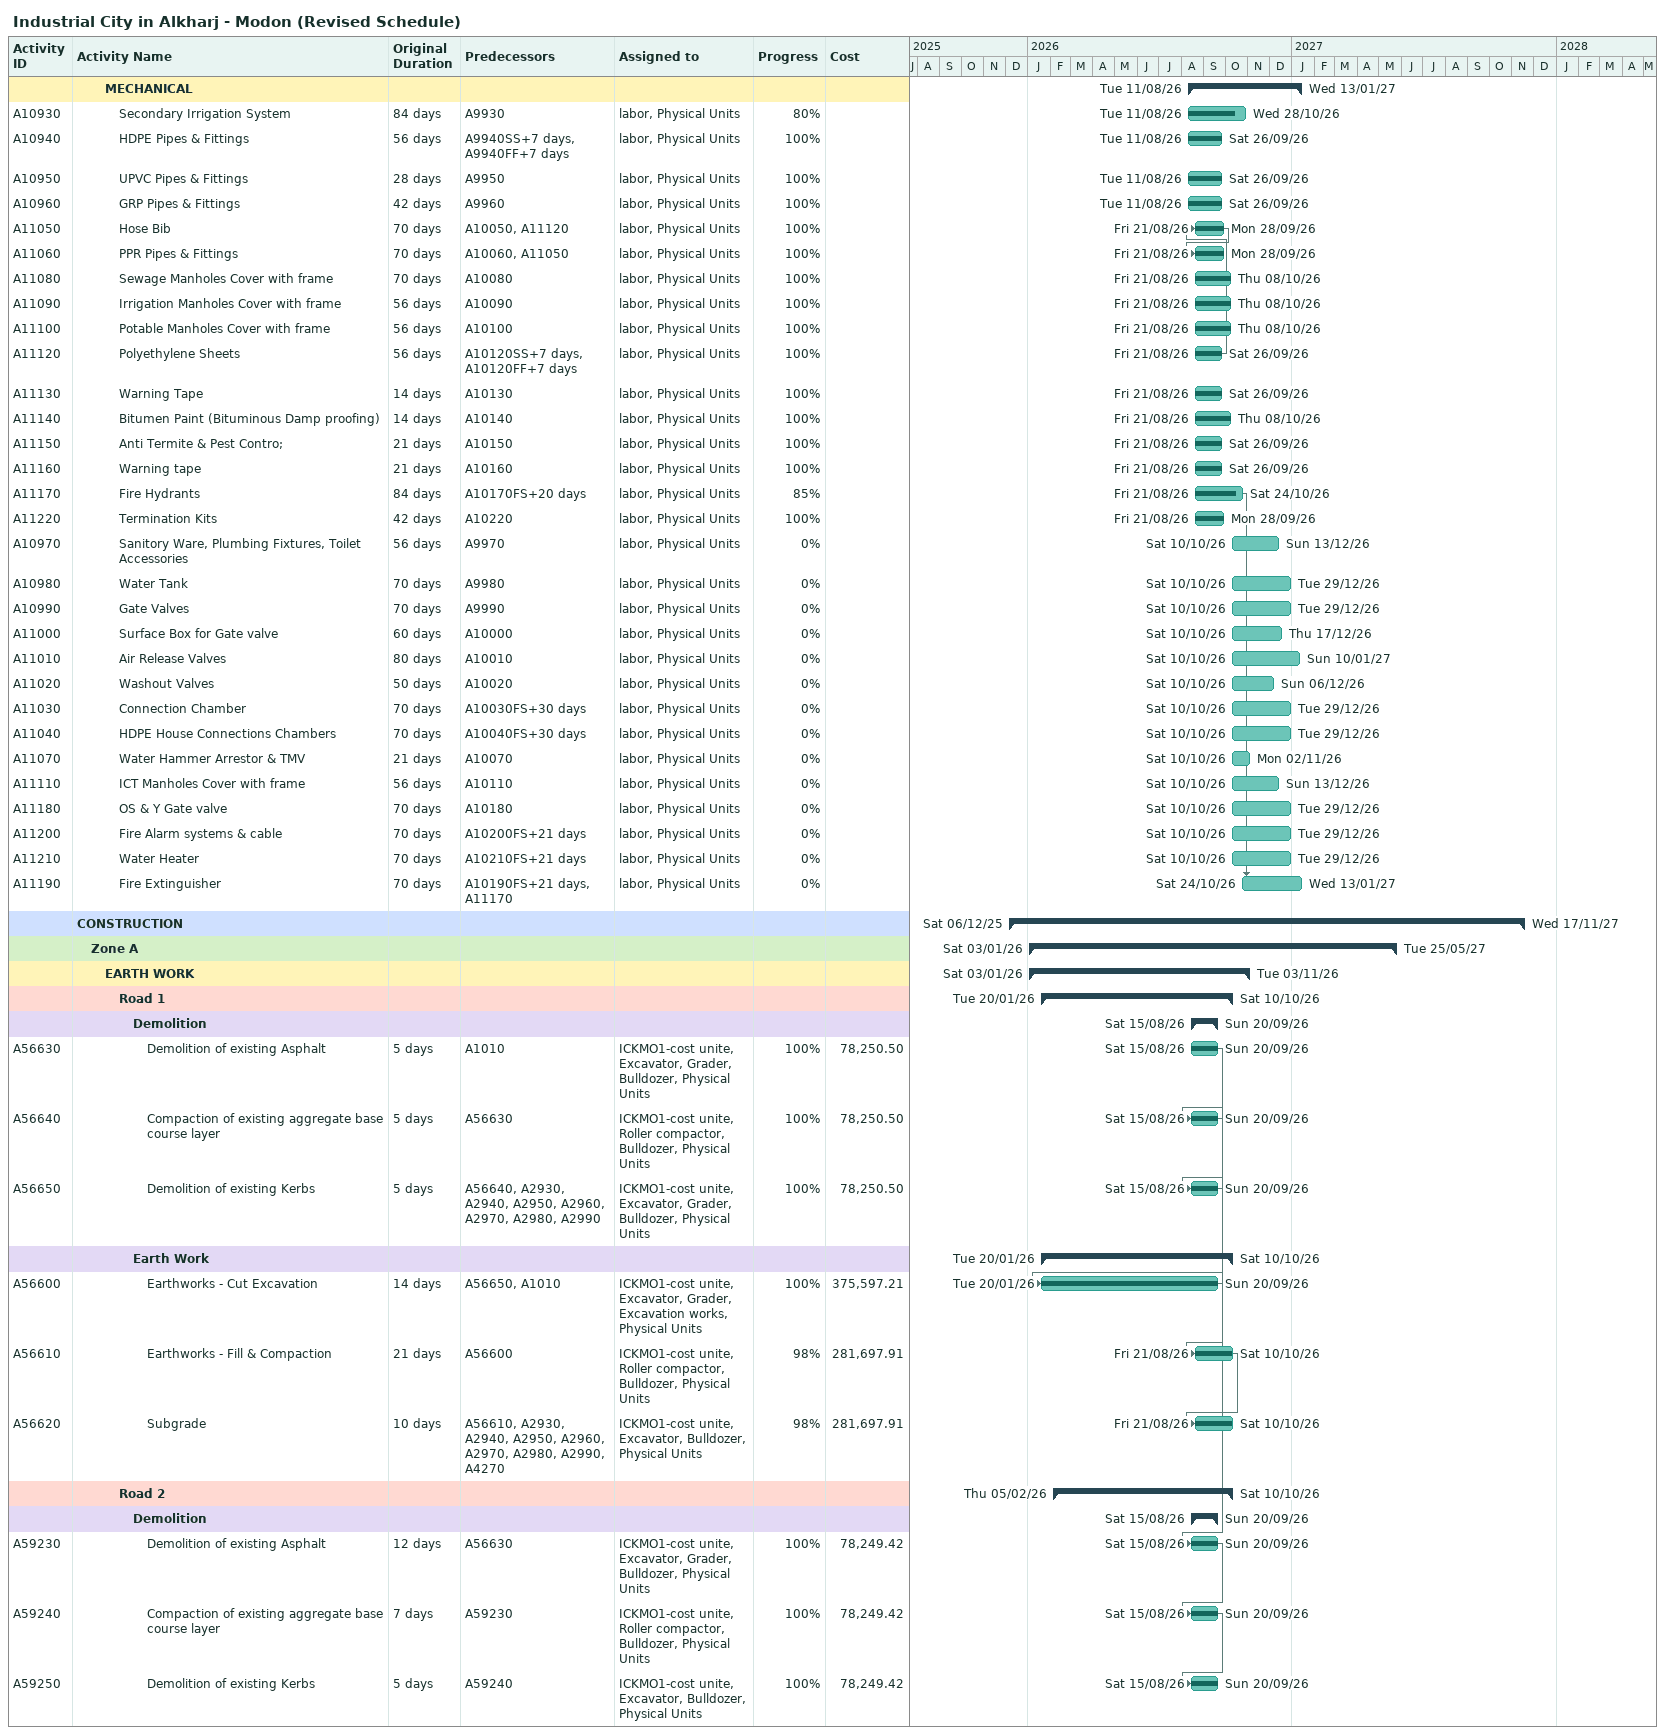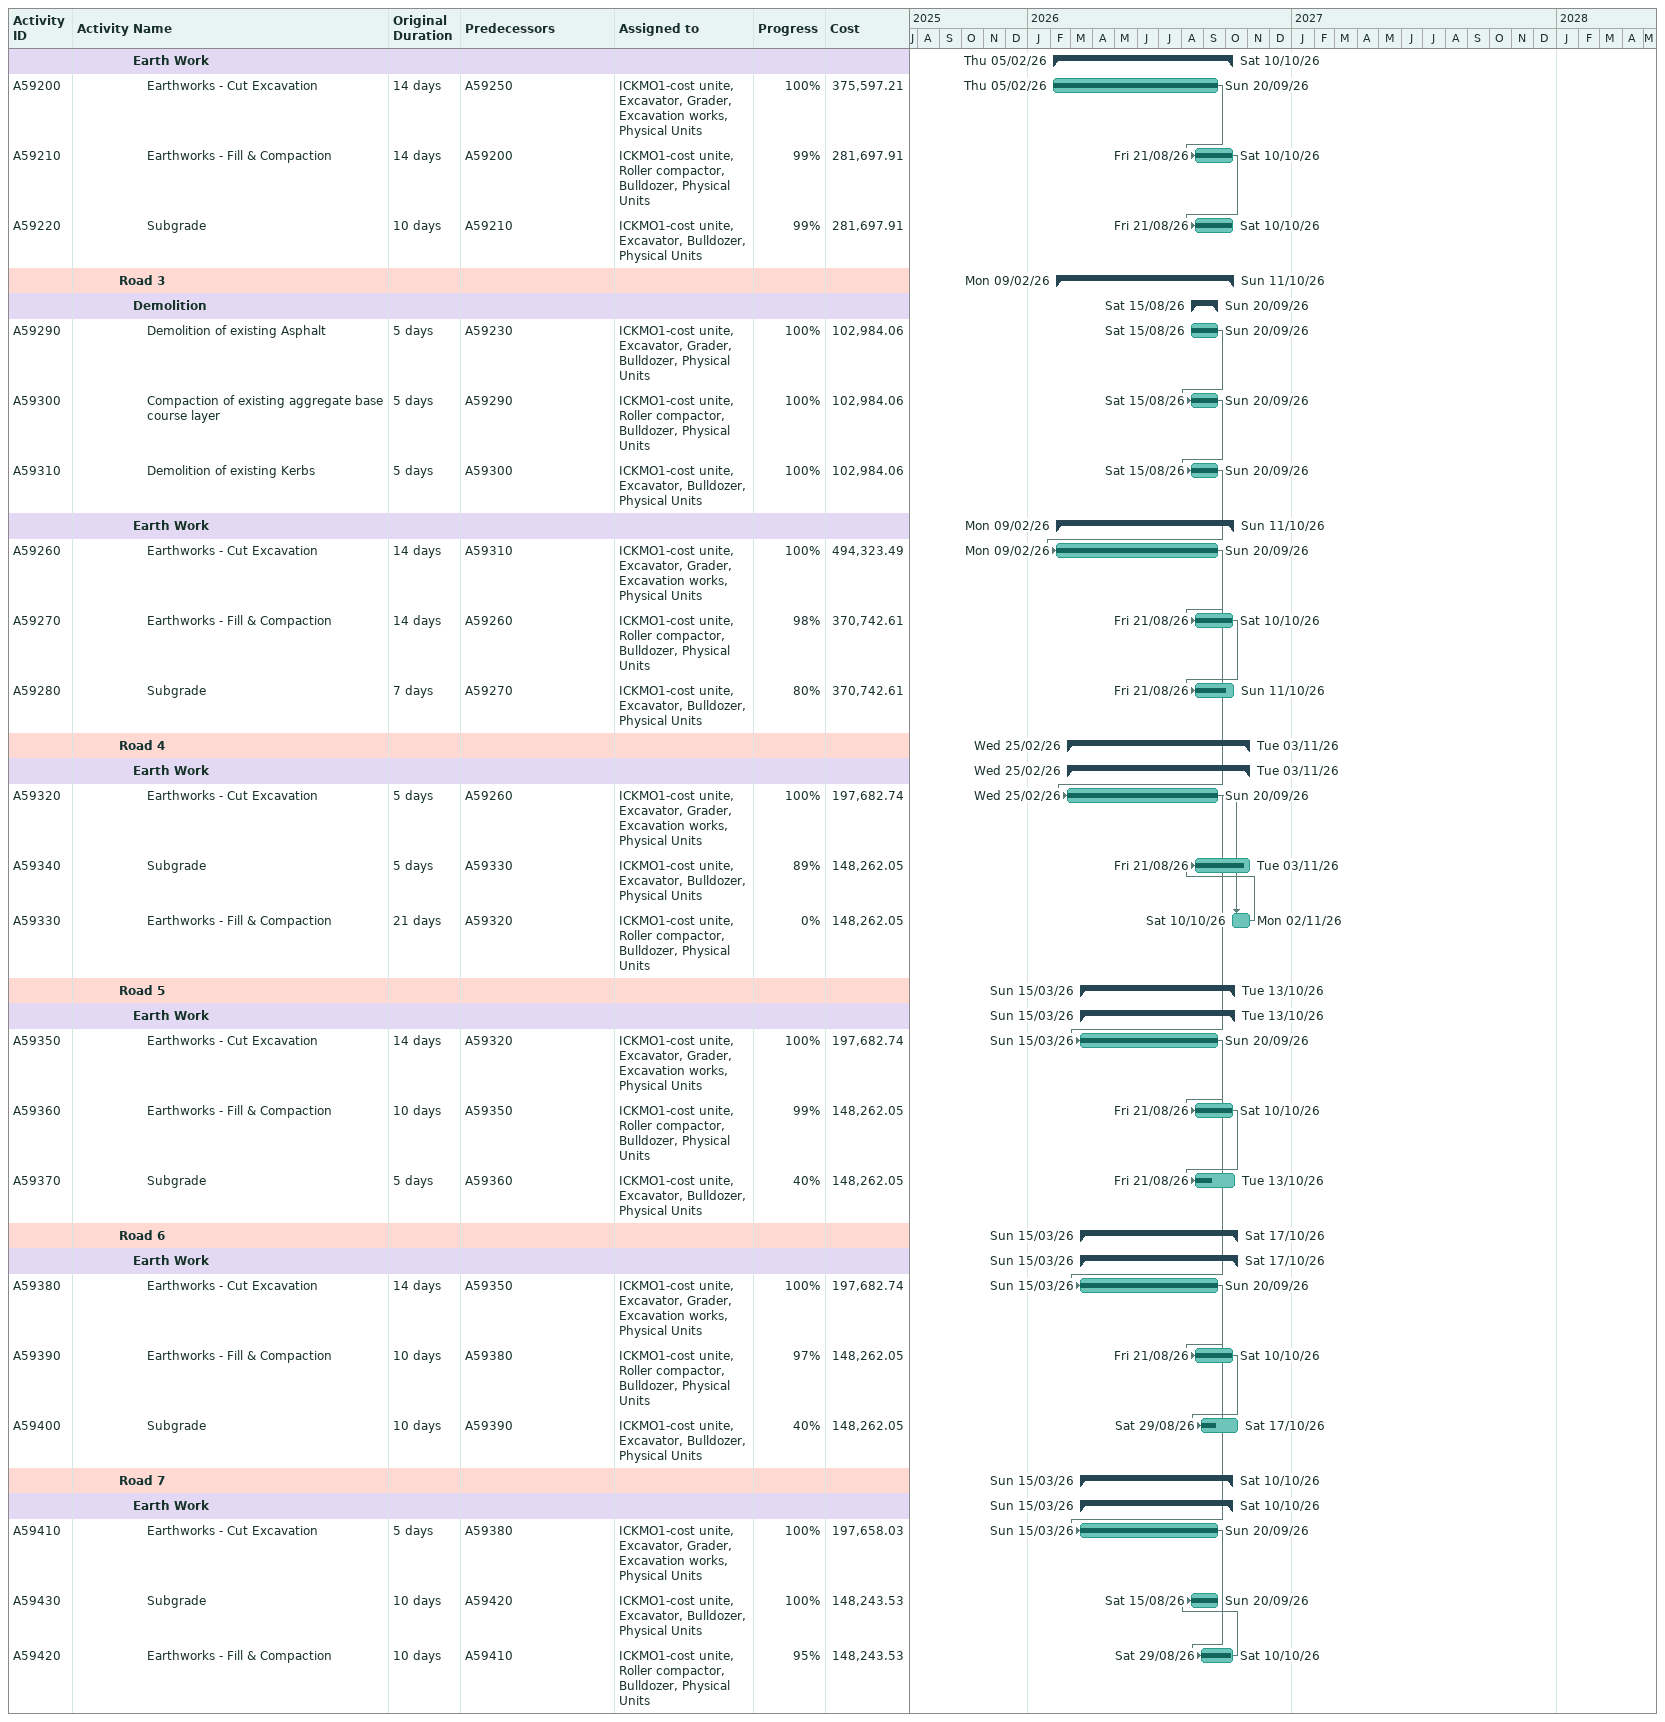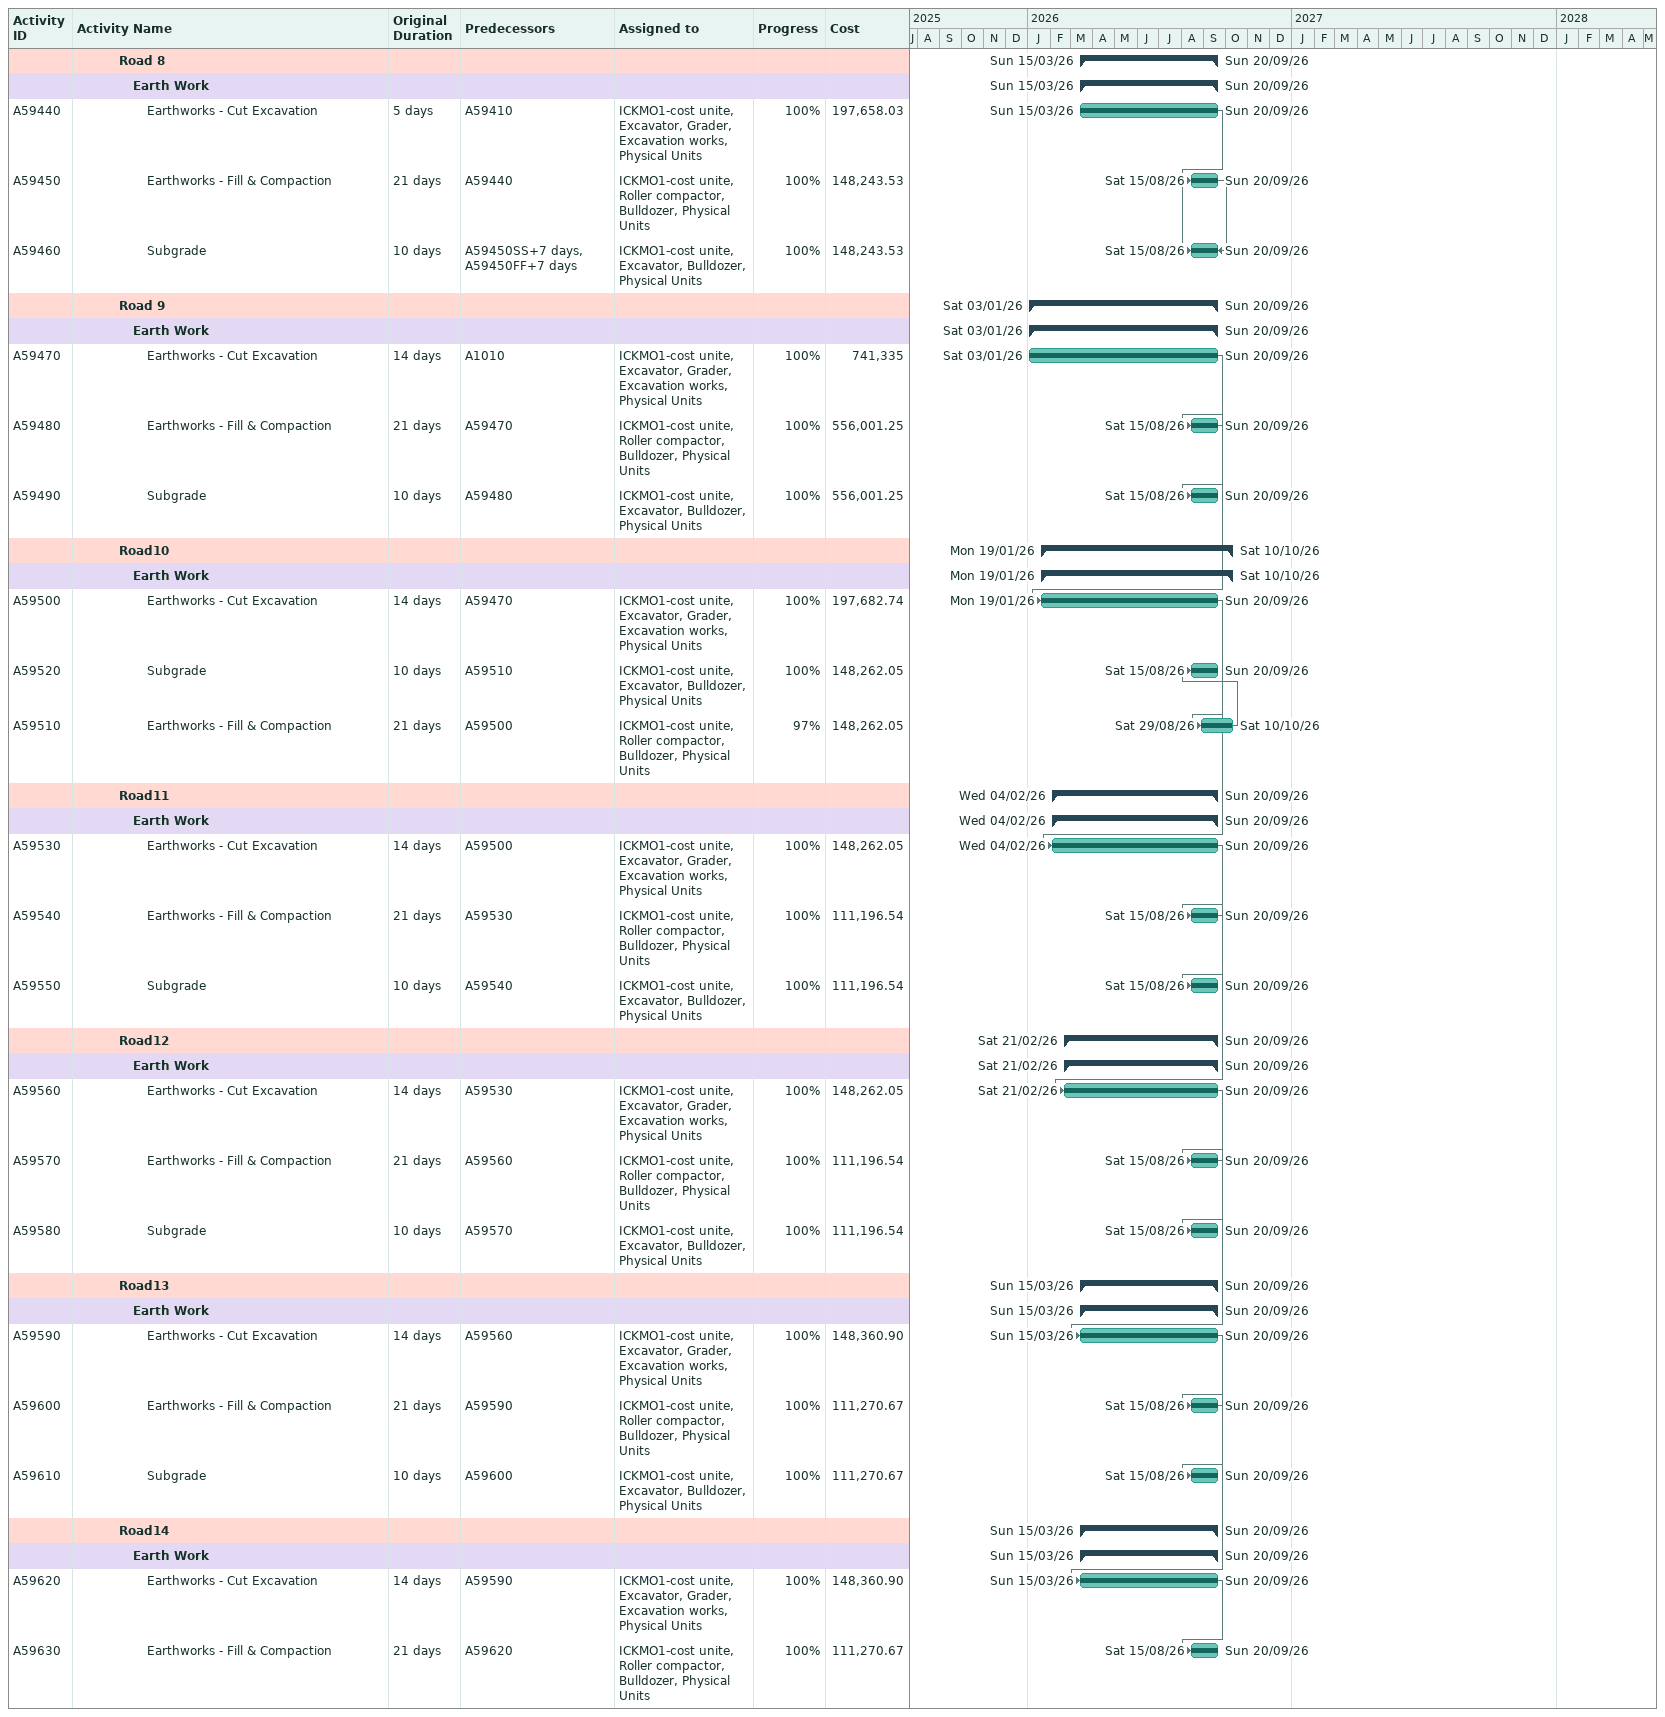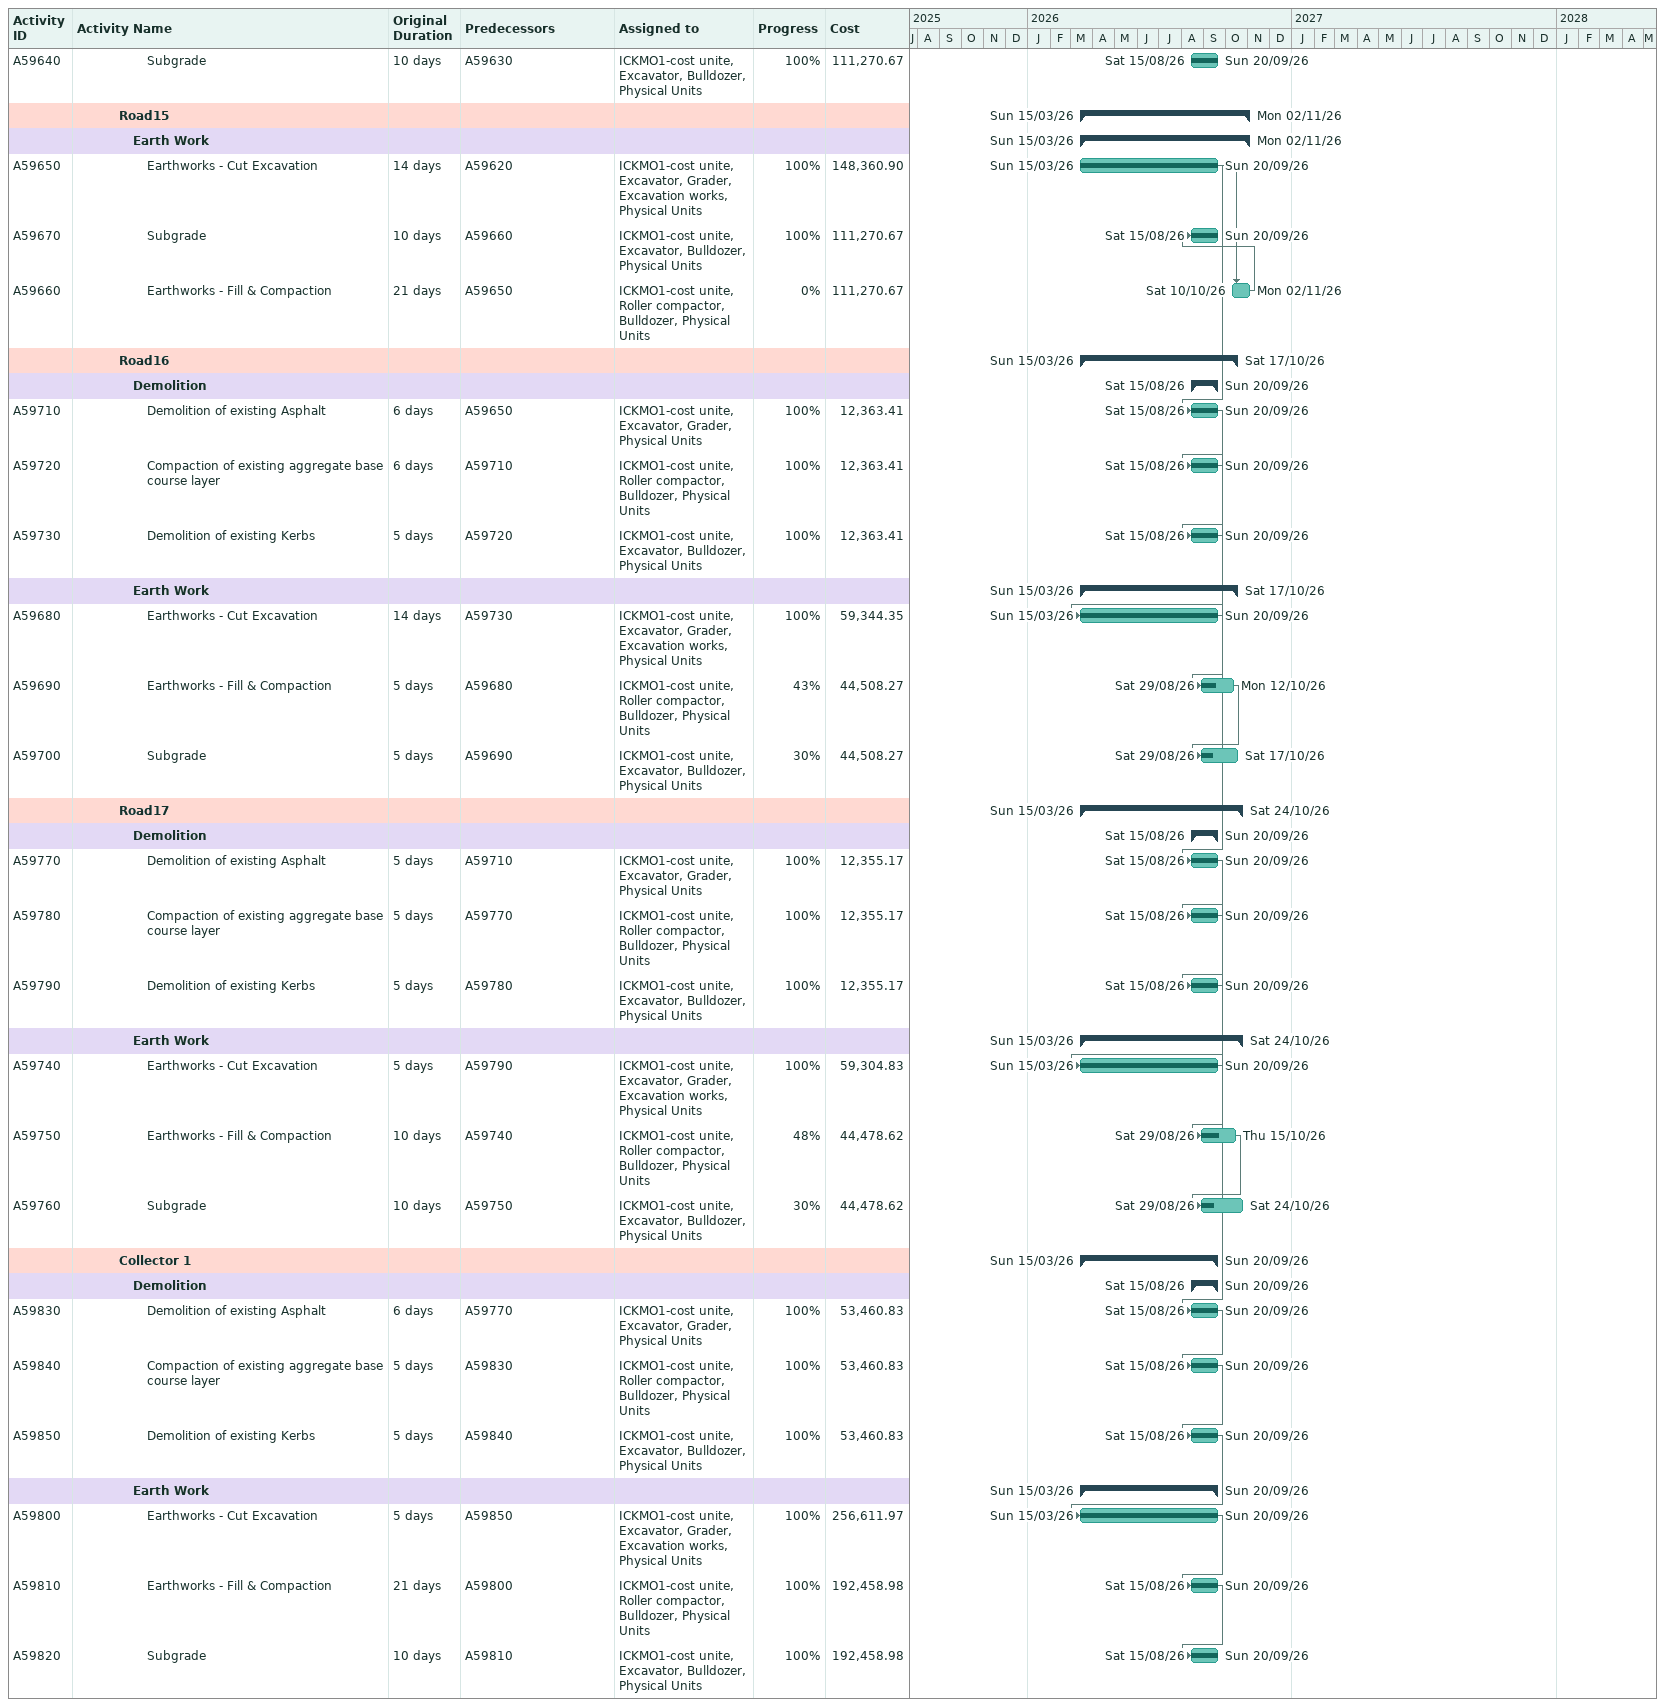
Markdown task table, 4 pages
Industrial City in Alkharj - Modon (Revised Schedule)

| ID | Level | Task | Original duration | Start | Finish | Predecessors | Resources | % complete | Cost |
|---|---|---|---|---|---|---|---|---|---|
|  | 3 | **MECHANICAL** |  | 2026-08-11 | 2027-01-13 |  |  |  |  |
| A10930 | 4 | Secondary Irrigation System | 84d | 2026-08-11 | 2026-10-28 | A9930 | labor, Physical Units | 80 |  |
| A10940 | 4 | HDPE Pipes & Fittings | 56d | 2026-08-11 | 2026-09-26 | A9940SS+7d, A9940FF+7d | labor, Physical Units | 100 |  |
| A10950 | 4 | UPVC Pipes & Fittings | 28d | 2026-08-11 | 2026-09-26 | A9950 | labor, Physical Units | 100 |  |
| A10960 | 4 | GRP Pipes & Fittings | 42d | 2026-08-11 | 2026-09-26 | A9960 | labor, Physical Units | 100 |  |
| A11050 | 4 | Hose Bib | 70d | 2026-08-21 | 2026-09-28 | A10050, A11120 | labor, Physical Units | 100 |  |
| A11060 | 4 | PPR Pipes & Fittings | 70d | 2026-08-21 | 2026-09-28 | A10060, A11050 | labor, Physical Units | 100 |  |
| A11080 | 4 | Sewage Manholes Cover with frame | 70d | 2026-08-21 | 2026-10-08 | A10080 | labor, Physical Units | 100 |  |
| A11090 | 4 | Irrigation Manholes Cover with frame | 56d | 2026-08-21 | 2026-10-08 | A10090 | labor, Physical Units | 100 |  |
| A11100 | 4 | Potable Manholes Cover with frame | 56d | 2026-08-21 | 2026-10-08 | A10100 | labor, Physical Units | 100 |  |
| A11120 | 4 | Polyethylene Sheets | 56d | 2026-08-21 | 2026-09-26 | A10120SS+7d, A10120FF+7d | labor, Physical Units | 100 |  |
| A11130 | 4 | Warning Tape | 14d | 2026-08-21 | 2026-09-26 | A10130 | labor, Physical Units | 100 |  |
| A11140 | 4 | Bitumen Paint (Bituminous Damp proofing) | 14d | 2026-08-21 | 2026-10-08 | A10140 | labor, Physical Units | 100 |  |
| A11150 | 4 | Anti Termite & Pest Contro; | 21d | 2026-08-21 | 2026-09-26 | A10150 | labor, Physical Units | 100 |  |
| A11160 | 4 | Warning tape | 21d | 2026-08-21 | 2026-09-26 | A10160 | labor, Physical Units | 100 |  |
| A11170 | 4 | Fire Hydrants | 84d | 2026-08-21 | 2026-10-24 | A10170FS+20d | labor, Physical Units | 85 |  |
| A11220 | 4 | Termination Kits | 42d | 2026-08-21 | 2026-09-28 | A10220 | labor, Physical Units | 100 |  |
| A10970 | 4 | Sanitory Ware, Plumbing Fixtures, Toilet Accessories | 56d | 2026-10-10 | 2026-12-13 | A9970 | labor, Physical Units | 0 |  |
| A10980 | 4 | Water Tank | 70d | 2026-10-10 | 2026-12-29 | A9980 | labor, Physical Units | 0 |  |
| A10990 | 4 | Gate Valves | 70d | 2026-10-10 | 2026-12-29 | A9990 | labor, Physical Units | 0 |  |
| A11000 | 4 | Surface Box for Gate valve | 60d | 2026-10-10 | 2026-12-17 | A10000 | labor, Physical Units | 0 |  |
| A11010 | 4 | Air Release Valves | 80d | 2026-10-10 | 2027-01-10 | A10010 | labor, Physical Units | 0 |  |
| A11020 | 4 | Washout Valves | 50d | 2026-10-10 | 2026-12-06 | A10020 | labor, Physical Units | 0 |  |
| A11030 | 4 | Connection Chamber | 70d | 2026-10-10 | 2026-12-29 | A10030FS+30d | labor, Physical Units | 0 |  |
| A11040 | 4 | HDPE House Connections Chambers | 70d | 2026-10-10 | 2026-12-29 | A10040FS+30d | labor, Physical Units | 0 |  |
| A11070 | 4 | Water Hammer Arrestor & TMV | 21d | 2026-10-10 | 2026-11-02 | A10070 | labor, Physical Units | 0 |  |
| A11110 | 4 | ICT Manholes Cover with frame | 56d | 2026-10-10 | 2026-12-13 | A10110 | labor, Physical Units | 0 |  |
| A11180 | 4 | OS & Y Gate valve | 70d | 2026-10-10 | 2026-12-29 | A10180 | labor, Physical Units | 0 |  |
| A11200 | 4 | Fire Alarm systems & cable | 70d | 2026-10-10 | 2026-12-29 | A10200FS+21d | labor, Physical Units | 0 |  |
| A11210 | 4 | Water Heater | 70d | 2026-10-10 | 2026-12-29 | A10210FS+21d | labor, Physical Units | 0 |  |
| A11190 | 4 | Fire Extinguisher | 70d | 2026-10-24 | 2027-01-13 | A10190FS+21d, A11170 | labor, Physical Units | 0 |  |
|  | 1 | **CONSTRUCTION** |  | 2025-12-06 | 2027-11-17 |  |  |  |  |
|  | 2 | **Zone A** |  | 2026-01-03 | 2027-05-25 |  |  |  |  |
|  | 3 | **EARTH WORK** |  | 2026-01-03 | 2026-11-03 |  |  |  |  |
|  | 4 | **Road 1** |  | 2026-01-20 | 2026-10-10 |  |  |  |  |
|  | 5 | **Demolition** |  | 2026-08-15 | 2026-09-20 |  |  |  |  |
| A56630 | 6 | Demolition of existing Asphalt | 5d | 2026-08-15 | 2026-09-20 | A1010 | ICKMO1-cost unite, Excavator, Grader, Bulldozer, Physical Units | 100 | 78250.50 |
| A56640 | 6 | Compaction of existing aggregate base course layer | 5d | 2026-08-15 | 2026-09-20 | A56630 | ICKMO1-cost unite, Roller compactor, Bulldozer, Physical Units | 100 | 78250.50 |
| A56650 | 6 | Demolition of existing Kerbs | 5d | 2026-08-15 | 2026-09-20 | A56640, A2930, A2940, A2950, A2960, A2970, A2980, A2990 | ICKMO1-cost unite, Excavator, Grader, Bulldozer, Physical Units | 100 | 78250.50 |
|  | 5 | **Earth Work** |  | 2026-01-20 | 2026-10-10 |  |  |  |  |
| A56600 | 6 | Earthworks - Cut Excavation | 14d | 2026-01-20 | 2026-09-20 | A56650, A1010 | ICKMO1-cost unite, Excavator, Grader, Excavation works, Physical Units | 100 | 375597.21 |
| A56610 | 6 | Earthworks - Fill & Compaction | 21d | 2026-08-21 | 2026-10-10 | A56600 | ICKMO1-cost unite, Roller compactor, Bulldozer, Physical Units | 98 | 281697.91 |
| A56620 | 6 | Subgrade | 10d | 2026-08-21 | 2026-10-10 | A56610, A2930, A2940, A2950, A2960, A2970, A2980, A2990, A4270 | ICKMO1-cost unite, Excavator, Bulldozer, Physical Units | 98 | 281697.91 |
|  | 4 | **Road 2** |  | 2026-02-05 | 2026-10-10 |  |  |  |  |
|  | 5 | **Demolition** |  | 2026-08-15 | 2026-09-20 |  |  |  |  |
| A59230 | 6 | Demolition of existing Asphalt | 12d | 2026-08-15 | 2026-09-20 | A56630 | ICKMO1-cost unite, Excavator, Grader, Bulldozer, Physical Units | 100 | 78249.42 |
| A59240 | 6 | Compaction of existing aggregate base course layer | 7d | 2026-08-15 | 2026-09-20 | A59230 | ICKMO1-cost unite, Roller compactor, Bulldozer, Physical Units | 100 | 78249.42 |
| A59250 | 6 | Demolition of existing Kerbs | 5d | 2026-08-15 | 2026-09-20 | A59240 | ICKMO1-cost unite, Excavator, Bulldozer, Physical Units | 100 | 78249.42 |
|  | 5 | **Earth Work** |  | 2026-02-05 | 2026-10-10 |  |  |  |  |
| A59200 | 6 | Earthworks - Cut Excavation | 14d | 2026-02-05 | 2026-09-20 | A59250 | ICKMO1-cost unite, Excavator, Grader, Excavation works, Physical Units | 100 | 375597.21 |
| A59210 | 6 | Earthworks - Fill & Compaction | 14d | 2026-08-21 | 2026-10-10 | A59200 | ICKMO1-cost unite, Roller compactor, Bulldozer, Physical Units | 99 | 281697.91 |
| A59220 | 6 | Subgrade | 10d | 2026-08-21 | 2026-10-10 | A59210 | ICKMO1-cost unite, Excavator, Bulldozer, Physical Units | 99 | 281697.91 |
|  | 4 | **Road 3** |  | 2026-02-09 | 2026-10-11 |  |  |  |  |
|  | 5 | **Demolition** |  | 2026-08-15 | 2026-09-20 |  |  |  |  |
| A59290 | 6 | Demolition of existing Asphalt | 5d | 2026-08-15 | 2026-09-20 | A59230 | ICKMO1-cost unite, Excavator, Grader, Bulldozer, Physical Units | 100 | 102984.06 |
| A59300 | 6 | Compaction of existing aggregate base course layer | 5d | 2026-08-15 | 2026-09-20 | A59290 | ICKMO1-cost unite, Roller compactor, Bulldozer, Physical Units | 100 | 102984.06 |
| A59310 | 6 | Demolition of existing Kerbs | 5d | 2026-08-15 | 2026-09-20 | A59300 | ICKMO1-cost unite, Excavator, Bulldozer, Physical Units | 100 | 102984.06 |
|  | 5 | **Earth Work** |  | 2026-02-09 | 2026-10-11 |  |  |  |  |
| A59260 | 6 | Earthworks - Cut Excavation | 14d | 2026-02-09 | 2026-09-20 | A59310 | ICKMO1-cost unite, Excavator, Grader, Excavation works, Physical Units | 100 | 494323.49 |
| A59270 | 6 | Earthworks - Fill & Compaction | 14d | 2026-08-21 | 2026-10-10 | A59260 | ICKMO1-cost unite, Roller compactor, Bulldozer, Physical Units | 98 | 370742.61 |
| A59280 | 6 | Subgrade | 7d | 2026-08-21 | 2026-10-11 | A59270 | ICKMO1-cost unite, Excavator, Bulldozer, Physical Units | 80 | 370742.61 |
|  | 4 | **Road 4** |  | 2026-02-25 | 2026-11-03 |  |  |  |  |
|  | 5 | **Earth Work** |  | 2026-02-25 | 2026-11-03 |  |  |  |  |
| A59320 | 6 | Earthworks - Cut Excavation | 5d | 2026-02-25 | 2026-09-20 | A59260 | ICKMO1-cost unite, Excavator, Grader, Excavation works, Physical Units | 100 | 197682.74 |
| A59340 | 6 | Subgrade | 5d | 2026-08-21 | 2026-11-03 | A59330 | ICKMO1-cost unite, Excavator, Bulldozer, Physical Units | 89 | 148262.05 |
| A59330 | 6 | Earthworks - Fill & Compaction | 21d | 2026-10-10 | 2026-11-02 | A59320 | ICKMO1-cost unite, Roller compactor, Bulldozer, Physical Units | 0 | 148262.05 |
|  | 4 | **Road 5** |  | 2026-03-15 | 2026-10-13 |  |  |  |  |
|  | 5 | **Earth Work** |  | 2026-03-15 | 2026-10-13 |  |  |  |  |
| A59350 | 6 | Earthworks - Cut Excavation | 14d | 2026-03-15 | 2026-09-20 | A59320 | ICKMO1-cost unite, Excavator, Grader, Excavation works, Physical Units | 100 | 197682.74 |
| A59360 | 6 | Earthworks - Fill & Compaction | 10d | 2026-08-21 | 2026-10-10 | A59350 | ICKMO1-cost unite, Roller compactor, Bulldozer, Physical Units | 99 | 148262.05 |
| A59370 | 6 | Subgrade | 5d | 2026-08-21 | 2026-10-13 | A59360 | ICKMO1-cost unite, Excavator, Bulldozer, Physical Units | 40 | 148262.05 |
|  | 4 | **Road 6** |  | 2026-03-15 | 2026-10-17 |  |  |  |  |
|  | 5 | **Earth Work** |  | 2026-03-15 | 2026-10-17 |  |  |  |  |
| A59380 | 6 | Earthworks - Cut Excavation | 14d | 2026-03-15 | 2026-09-20 | A59350 | ICKMO1-cost unite, Excavator, Grader, Excavation works, Physical Units | 100 | 197682.74 |
| A59390 | 6 | Earthworks - Fill & Compaction | 10d | 2026-08-21 | 2026-10-10 | A59380 | ICKMO1-cost unite, Roller compactor, Bulldozer, Physical Units | 97 | 148262.05 |
| A59400 | 6 | Subgrade | 10d | 2026-08-29 | 2026-10-17 | A59390 | ICKMO1-cost unite, Excavator, Bulldozer, Physical Units | 40 | 148262.05 |
|  | 4 | **Road 7** |  | 2026-03-15 | 2026-10-10 |  |  |  |  |
|  | 5 | **Earth Work** |  | 2026-03-15 | 2026-10-10 |  |  |  |  |
| A59410 | 6 | Earthworks - Cut Excavation | 5d | 2026-03-15 | 2026-09-20 | A59380 | ICKMO1-cost unite, Excavator, Grader, Excavation works, Physical Units | 100 | 197658.03 |
| A59430 | 6 | Subgrade | 10d | 2026-08-15 | 2026-09-20 | A59420 | ICKMO1-cost unite, Excavator, Bulldozer, Physical Units | 100 | 148243.53 |
| A59420 | 6 | Earthworks - Fill & Compaction | 10d | 2026-08-29 | 2026-10-10 | A59410 | ICKMO1-cost unite, Roller compactor, Bulldozer, Physical Units | 95 | 148243.53 |
|  | 4 | **Road 8** |  | 2026-03-15 | 2026-09-20 |  |  |  |  |
|  | 5 | **Earth Work** |  | 2026-03-15 | 2026-09-20 |  |  |  |  |
| A59440 | 6 | Earthworks - Cut Excavation | 5d | 2026-03-15 | 2026-09-20 | A59410 | ICKMO1-cost unite, Excavator, Grader, Excavation works, Physical Units | 100 | 197658.03 |
| A59450 | 6 | Earthworks - Fill & Compaction | 21d | 2026-08-15 | 2026-09-20 | A59440 | ICKMO1-cost unite, Roller compactor, Bulldozer, Physical Units | 100 | 148243.53 |
| A59460 | 6 | Subgrade | 10d | 2026-08-15 | 2026-09-20 | A59450SS+7d, A59450FF+7d | ICKMO1-cost unite, Excavator, Bulldozer, Physical Units | 100 | 148243.53 |
|  | 4 | **Road 9** |  | 2026-01-03 | 2026-09-20 |  |  |  |  |
|  | 5 | **Earth Work** |  | 2026-01-03 | 2026-09-20 |  |  |  |  |
| A59470 | 6 | Earthworks - Cut Excavation | 14d | 2026-01-03 | 2026-09-20 | A1010 | ICKMO1-cost unite, Excavator, Grader, Excavation works, Physical Units | 100 | 741335 |
| A59480 | 6 | Earthworks - Fill & Compaction | 21d | 2026-08-15 | 2026-09-20 | A59470 | ICKMO1-cost unite, Roller compactor, Bulldozer, Physical Units | 100 | 556001.25 |
| A59490 | 6 | Subgrade | 10d | 2026-08-15 | 2026-09-20 | A59480 | ICKMO1-cost unite, Excavator, Bulldozer, Physical Units | 100 | 556001.25 |
|  | 4 | **Road10** |  | 2026-01-19 | 2026-10-10 |  |  |  |  |
|  | 5 | **Earth Work** |  | 2026-01-19 | 2026-10-10 |  |  |  |  |
| A59500 | 6 | Earthworks - Cut Excavation | 14d | 2026-01-19 | 2026-09-20 | A59470 | ICKMO1-cost unite, Excavator, Grader, Excavation works, Physical Units | 100 | 197682.74 |
| A59520 | 6 | Subgrade | 10d | 2026-08-15 | 2026-09-20 | A59510 | ICKMO1-cost unite, Excavator, Bulldozer, Physical Units | 100 | 148262.05 |
| A59510 | 6 | Earthworks - Fill & Compaction | 21d | 2026-08-29 | 2026-10-10 | A59500 | ICKMO1-cost unite, Roller compactor, Bulldozer, Physical Units | 97 | 148262.05 |
|  | 4 | **Road11** |  | 2026-02-04 | 2026-09-20 |  |  |  |  |
|  | 5 | **Earth Work** |  | 2026-02-04 | 2026-09-20 |  |  |  |  |
| A59530 | 6 | Earthworks - Cut Excavation | 14d | 2026-02-04 | 2026-09-20 | A59500 | ICKMO1-cost unite, Excavator, Grader, Excavation works, Physical Units | 100 | 148262.05 |
| A59540 | 6 | Earthworks - Fill & Compaction | 21d | 2026-08-15 | 2026-09-20 | A59530 | ICKMO1-cost unite, Roller compactor, Bulldozer, Physical Units | 100 | 111196.54 |
| A59550 | 6 | Subgrade | 10d | 2026-08-15 | 2026-09-20 | A59540 | ICKMO1-cost unite, Excavator, Bulldozer, Physical Units | 100 | 111196.54 |
|  | 4 | **Road12** |  | 2026-02-21 | 2026-09-20 |  |  |  |  |
|  | 5 | **Earth Work** |  | 2026-02-21 | 2026-09-20 |  |  |  |  |
| A59560 | 6 | Earthworks - Cut Excavation | 14d | 2026-02-21 | 2026-09-20 | A59530 | ICKMO1-cost unite, Excavator, Grader, Excavation works, Physical Units | 100 | 148262.05 |
| A59570 | 6 | Earthworks - Fill & Compaction | 21d | 2026-08-15 | 2026-09-20 | A59560 | ICKMO1-cost unite, Roller compactor, Bulldozer, Physical Units | 100 | 111196.54 |
| A59580 | 6 | Subgrade | 10d | 2026-08-15 | 2026-09-20 | A59570 | ICKMO1-cost unite, Excavator, Bulldozer, Physical Units | 100 | 111196.54 |
|  | 4 | **Road13** |  | 2026-03-15 | 2026-09-20 |  |  |  |  |
|  | 5 | **Earth Work** |  | 2026-03-15 | 2026-09-20 |  |  |  |  |
| A59590 | 6 | Earthworks - Cut Excavation | 14d | 2026-03-15 | 2026-09-20 | A59560 | ICKMO1-cost unite, Excavator, Grader, Excavation works, Physical Units | 100 | 148360.90 |
| A59600 | 6 | Earthworks - Fill & Compaction | 21d | 2026-08-15 | 2026-09-20 | A59590 | ICKMO1-cost unite, Roller compactor, Bulldozer, Physical Units | 100 | 111270.67 |
| A59610 | 6 | Subgrade | 10d | 2026-08-15 | 2026-09-20 | A59600 | ICKMO1-cost unite, Excavator, Bulldozer, Physical Units | 100 | 111270.67 |
|  | 4 | **Road14** |  | 2026-03-15 | 2026-09-20 |  |  |  |  |
|  | 5 | **Earth Work** |  | 2026-03-15 | 2026-09-20 |  |  |  |  |
| A59620 | 6 | Earthworks - Cut Excavation | 14d | 2026-03-15 | 2026-09-20 | A59590 | ICKMO1-cost unite, Excavator, Grader, Excavation works, Physical Units | 100 | 148360.90 |
| A59630 | 6 | Earthworks - Fill & Compaction | 21d | 2026-08-15 | 2026-09-20 | A59620 | ICKMO1-cost unite, Roller compactor, Bulldozer, Physical Units | 100 | 111270.67 |
| A59640 | 6 | Subgrade | 10d | 2026-08-15 | 2026-09-20 | A59630 | ICKMO1-cost unite, Excavator, Bulldozer, Physical Units | 100 | 111270.67 |
|  | 4 | **Road15** |  | 2026-03-15 | 2026-11-02 |  |  |  |  |
|  | 5 | **Earth Work** |  | 2026-03-15 | 2026-11-02 |  |  |  |  |
| A59650 | 6 | Earthworks - Cut Excavation | 14d | 2026-03-15 | 2026-09-20 | A59620 | ICKMO1-cost unite, Excavator, Grader, Excavation works, Physical Units | 100 | 148360.90 |
| A59670 | 6 | Subgrade | 10d | 2026-08-15 | 2026-09-20 | A59660 | ICKMO1-cost unite, Excavator, Bulldozer, Physical Units | 100 | 111270.67 |
| A59660 | 6 | Earthworks - Fill & Compaction | 21d | 2026-10-10 | 2026-11-02 | A59650 | ICKMO1-cost unite, Roller compactor, Bulldozer, Physical Units | 0 | 111270.67 |
|  | 4 | **Road16** |  | 2026-03-15 | 2026-10-17 |  |  |  |  |
|  | 5 | **Demolition** |  | 2026-08-15 | 2026-09-20 |  |  |  |  |
| A59710 | 6 | Demolition of existing Asphalt | 6d | 2026-08-15 | 2026-09-20 | A59650 | ICKMO1-cost unite, Excavator, Grader, Physical Units | 100 | 12363.41 |
| A59720 | 6 | Compaction of existing aggregate base course layer | 6d | 2026-08-15 | 2026-09-20 | A59710 | ICKMO1-cost unite, Roller compactor, Bulldozer, Physical Units | 100 | 12363.41 |
| A59730 | 6 | Demolition of existing Kerbs | 5d | 2026-08-15 | 2026-09-20 | A59720 | ICKMO1-cost unite, Excavator, Bulldozer, Physical Units | 100 | 12363.41 |
|  | 5 | **Earth Work** |  | 2026-03-15 | 2026-10-17 |  |  |  |  |
| A59680 | 6 | Earthworks - Cut Excavation | 14d | 2026-03-15 | 2026-09-20 | A59730 | ICKMO1-cost unite, Excavator, Grader, Excavation works, Physical Units | 100 | 59344.35 |
| A59690 | 6 | Earthworks - Fill & Compaction | 5d | 2026-08-29 | 2026-10-12 | A59680 | ICKMO1-cost unite, Roller compactor, Bulldozer, Physical Units | 43 | 44508.27 |
| A59700 | 6 | Subgrade | 5d | 2026-08-29 | 2026-10-17 | A59690 | ICKMO1-cost unite, Excavator, Bulldozer, Physical Units | 30 | 44508.27 |
|  | 4 | **Road17** |  | 2026-03-15 | 2026-10-24 |  |  |  |  |
|  | 5 | **Demolition** |  | 2026-08-15 | 2026-09-20 |  |  |  |  |
| A59770 | 6 | Demolition of existing Asphalt | 5d | 2026-08-15 | 2026-09-20 | A59710 | ICKMO1-cost unite, Excavator, Grader, Physical Units | 100 | 12355.17 |
| A59780 | 6 | Compaction of existing aggregate base course layer | 5d | 2026-08-15 | 2026-09-20 | A59770 | ICKMO1-cost unite, Roller compactor, Bulldozer, Physical Units | 100 | 12355.17 |
| A59790 | 6 | Demolition of existing Kerbs | 5d | 2026-08-15 | 2026-09-20 | A59780 | ICKMO1-cost unite, Excavator, Bulldozer, Physical Units | 100 | 12355.17 |
|  | 5 | **Earth Work** |  | 2026-03-15 | 2026-10-24 |  |  |  |  |
| A59740 | 6 | Earthworks - Cut Excavation | 5d | 2026-03-15 | 2026-09-20 | A59790 | ICKMO1-cost unite, Excavator, Grader, Excavation works, Physical Units | 100 | 59304.83 |
| A59750 | 6 | Earthworks - Fill & Compaction | 10d | 2026-08-29 | 2026-10-15 | A59740 | ICKMO1-cost unite, Roller compactor, Bulldozer, Physical Units | 48 | 44478.62 |
| A59760 | 6 | Subgrade | 10d | 2026-08-29 | 2026-10-24 | A59750 | ICKMO1-cost unite, Excavator, Bulldozer, Physical Units | 30 | 44478.62 |
|  | 4 | **Collector 1** |  | 2026-03-15 | 2026-09-20 |  |  |  |  |
|  | 5 | **Demolition** |  | 2026-08-15 | 2026-09-20 |  |  |  |  |
| A59830 | 6 | Demolition of existing Asphalt | 6d | 2026-08-15 | 2026-09-20 | A59770 | ICKMO1-cost unite, Excavator, Grader, Physical Units | 100 | 53460.83 |
| A59840 | 6 | Compaction of existing aggregate base course layer | 5d | 2026-08-15 | 2026-09-20 | A59830 | ICKMO1-cost unite, Roller compactor, Bulldozer, Physical Units | 100 | 53460.83 |
| A59850 | 6 | Demolition of existing Kerbs | 5d | 2026-08-15 | 2026-09-20 | A59840 | ICKMO1-cost unite, Excavator, Bulldozer, Physical Units | 100 | 53460.83 |
|  | 5 | **Earth Work** |  | 2026-03-15 | 2026-09-20 |  |  |  |  |
| A59800 | 6 | Earthworks - Cut Excavation | 5d | 2026-03-15 | 2026-09-20 | A59850 | ICKMO1-cost unite, Excavator, Grader, Excavation works, Physical Units | 100 | 256611.97 |
| A59810 | 6 | Earthworks - Fill & Compaction | 21d | 2026-08-15 | 2026-09-20 | A59800 | ICKMO1-cost unite, Roller compactor, Bulldozer, Physical Units | 100 | 192458.98 |
| A59820 | 6 | Subgrade | 10d | 2026-08-15 | 2026-09-20 | A59810 | ICKMO1-cost unite, Excavator, Bulldozer, Physical Units | 100 | 192458.98 |
